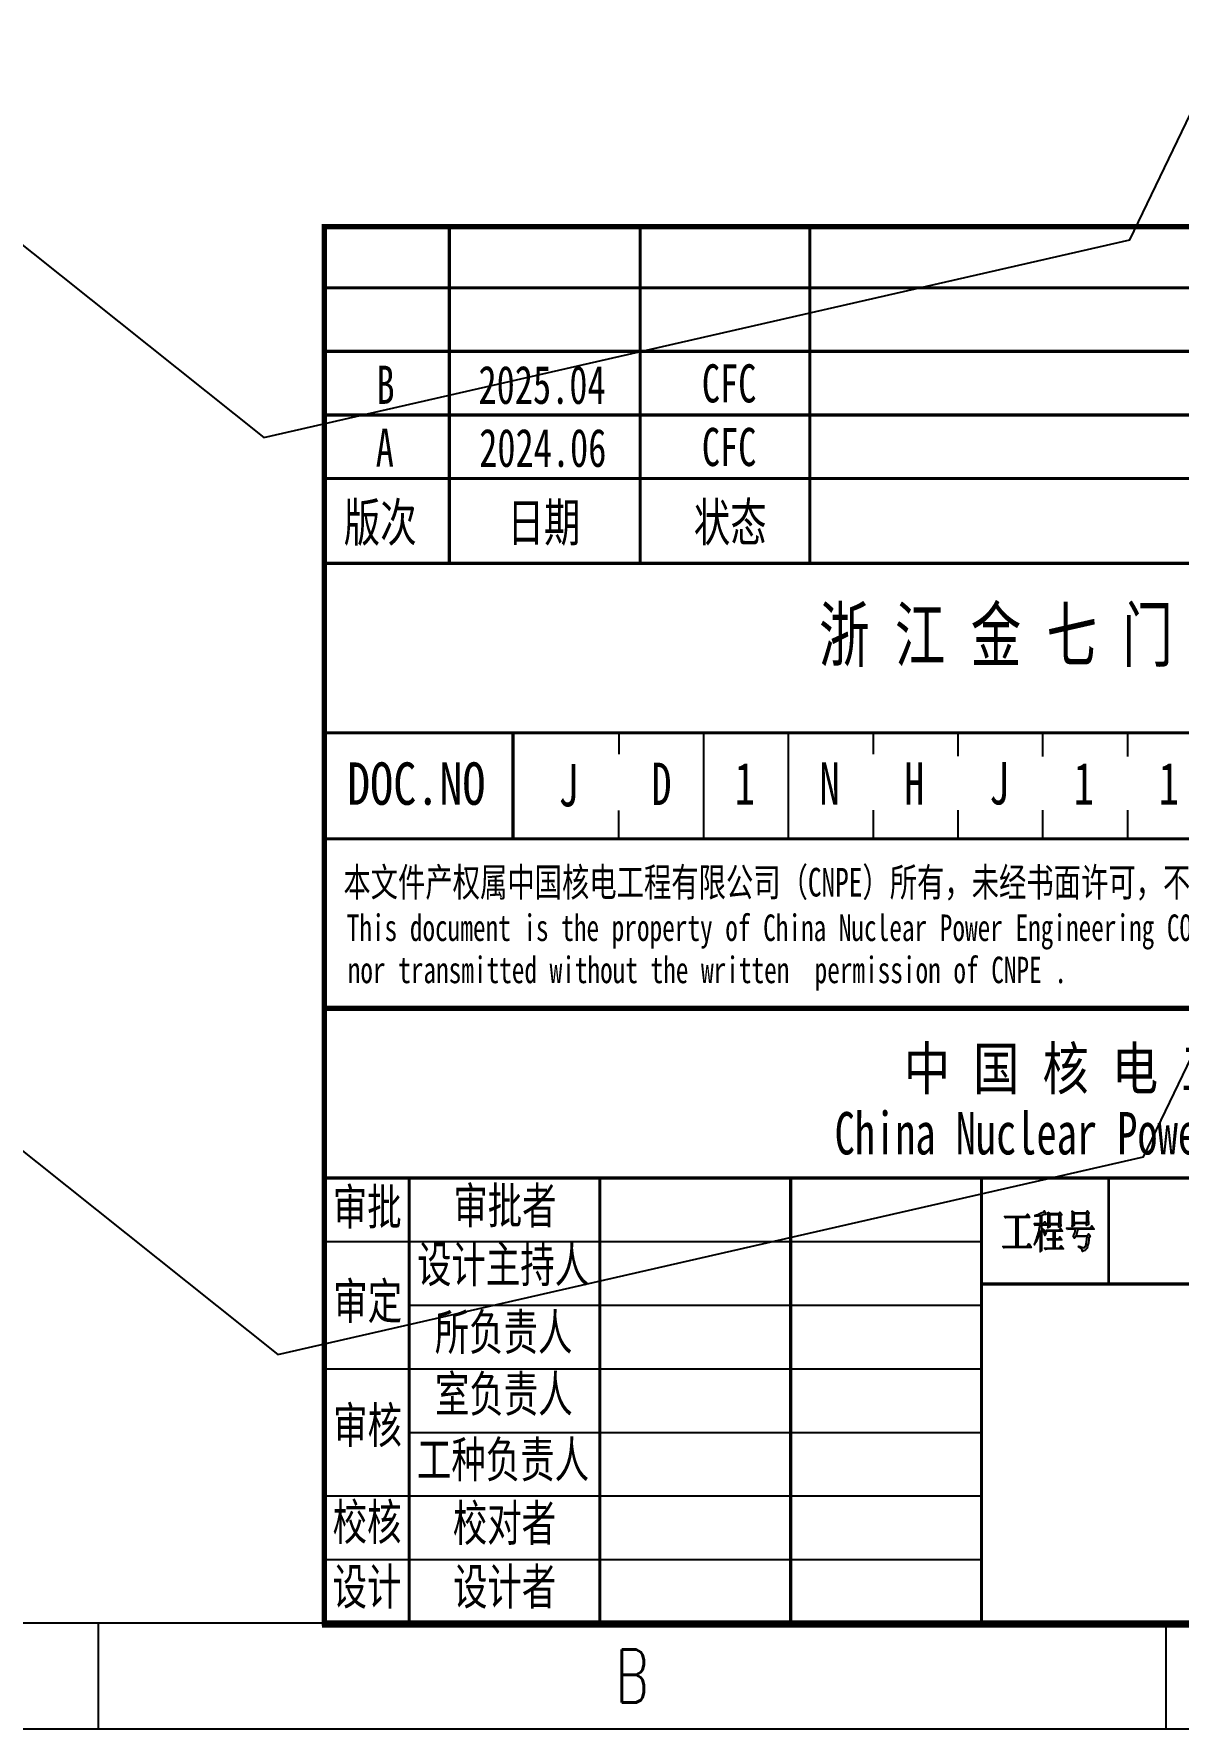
# Model space of a CAD drawing. Extents: x -383207 to 558143, y -95136 to 11777.
# Drawn here: x 547265 to 552663, y -90676 to -82679 of the extents above; entities that cross this region are included whole.
import ezdxf
from ezdxf.enums import TextEntityAlignment as Align

# ---------------------------------------------------------------- set-up
doc = ezdxf.new("R2010")
doc.units = 0
doc.linetypes.add('CONTINOUS', pattern=[0])
doc.layers.get('0').update_dxf_attribs({"linetype": 'CONTINUOUS'})
for name, color, linetype in [('1', 7, 'CONTINUOUS'), ('BORDER', 7, 'CONTINUOUS'), ('图框', 4, 'CONTINOUS')]:
    doc.layers.add(name, color=color, linetype=linetype)
doc.styles.add('HZ', font='TXT.shx', dxfattribs={"width": 0.7, "bigfont": 'hz.shx'})
doc.styles.add('宋体', font='', dxfattribs={"width": 0.7})
doc.styles.get('宋体').set_extended_font_data('SimSun')

msp = doc.modelspace()

# ---------------------------------------------------------------- hatches: boundary and pattern name
at = {"layer": '1'}
h = msp.add_hatch(color=2, dxfattribs=at)
h.paths.add_polyline_path([(551907.6, -88262.6), (551962.4, -88262.6), (551952, -88247.7), (551944.4, -88258.4), (551844.8, -88258.4), (551849.3, -88265), (551855.2, -88263.1), (551861.2, -88262.6), (551898.9, -88262.6), (551898.9, -88399.2), (551836.5, -88399.2), (551841.2, -88405.9), (551846.9, -88404), (551852.9, -88403.5), (551970, -88403.5), (551958.9, -88387.6), (551950.8, -88399.2), (551907.6, -88399.2)])
h.paths.add_polyline_path([(552020.3, -88337.3), (552020.1, -88323.3), (552020.1, -88316.7), (552024.8, -88323.6), (552028.4, -88330.7), (552031.2, -88338), (552031.9, -88340.2), (552035, -88347.1), (552038.3, -88344.9), (552038.8, -88343.5), (552040.2, -88335.7), (552038.1, -88328.1), (552037.6, -88327.6), (552033.8, -88323.3), (552028.6, -88319.1), (552021.9, -88314.6), (552020.1, -88313.4), (552020.1, -88296.8), (552044.7, -88296.8), (552035.2, -88283.5), (552028.8, -88292.5), (552020.1, -88292.5), (552020.1, -88251), (552028.6, -88248.9), (552035, -88247.5), (552039.7, -88246.7), (552041.2, -88246.7), (552033.6, -88231.8), (552030, -88235.4), (552024.8, -88238.9), (552017.9, -88242.7), (552014.4, -88244.4), (552007.5, -88247.2), (552001.3, -88249.6), (551995.4, -88251.5), (551989.9, -88252.9), (551988, -88253.4), (551988, -88256.7), (551996.1, -88255.5), (552002.7, -88254.6), (552008.4, -88253.4), (552012.7, -88252.7), (552012.7, -88292.5), (551983.5, -88292.5), (551988, -88299.4), (551993.3, -88296.8), (552010.8, -88296.8), (552009.9, -88304.4), (552008.4, -88312.4), (552006.5, -88321), (552004.4, -88329.7), (552002, -88339.2), (551999.9, -88346.8), (551997.5, -88354.6), (551994.9, -88362.5), (551991.8, -88370.3), (551988.7, -88378.4), (551985.4, -88386.4), (551984, -88389.3), (551985.2, -88391.9), (551992.8, -88379.1), (551996.3, -88372.2), (551999.7, -88364.8), (552002.7, -88357.3), (552005.8, -88349.4), (552008.7, -88341.1), (552011.3, -88332.6), (552012.7, -88327.6), (552012.5, -88339.2), (552012.5, -88397.6), (552012.2, -88405.2), (552012.2, -88412.3), (552012, -88418.9), (552012, -88424.4), (552020.8, -88418.4), (552020.8, -88415.4), (552020.5, -88411.1), (552020.5, -88399.2), (552020.3, -88391.6)])
h.paths.add_polyline_path([(552108.7, -88253.4), (552114, -88248.4), (552105.9, -88236.8), (552100.7, -88244.4), (552058, -88244.4), (552049.2, -88236.8), (552049.5, -88245.6), (552049.5, -88245.6), (552049.7, -88254.6), (552049.9, -88263.3), (552049.9, -88282.3), (552049.7, -88291.3), (552049.7, -88300.1), (552049.5, -88308.9), (552049.2, -88311.7), (552057.5, -88306.7), (552057.5, -88296.8), (552101.2, -88296.8), (552101.2, -88307.7), (552109.2, -88303.4), (552109.2, -88298.4), (552109, -88291.8), (552109, -88283.5), (552108.7, -88273.3)])
h.paths.add_polyline_path([(552057.5, -88248.4), (552101.2, -88248.4), (552101.2, -88292.5), (552057.5, -88292.5)], flags=16)
h.paths.add_polyline_path([(552082.4, -88326.7), (552118, -88326.7), (552108.7, -88313.4), (552102.3, -88322.6), (552041.6, -88322.6), (552046.4, -88329.3), (552051.6, -88326.7), (552074.8, -88326.7), (552074.8, -88363.4), (552045.2, -88363.4), (552049.9, -88370.1), (552055.1, -88367.7), (552074.8, -88367.7), (552074.8, -88406.8), (552033.1, -88406.8), (552037.6, -88413.5), (552043.5, -88411.6), (552049.2, -88410.9), (552122.3, -88410.9), (552112.3, -88396.9), (552105.2, -88406.8), (552082.4, -88406.8), (552082.4, -88367.7), (552115.2, -88367.7), (552105.9, -88354.2), (552099.5, -88363.4), (552082.4, -88363.4)])
h.paths.add_polyline_path([(552239.4, -88275.9), (552239.4, -88247.7), (552243.9, -88241.8), (552235.9, -88231.8), (552230.6, -88240.1), (552172.8, -88240.1), (552164.2, -88233.5), (552164.5, -88242), (552164.5, -88250.8), (552164.7, -88259.8), (552164.7, -88277.8), (552164.5, -88286.8), (552164.5, -88295.6), (552164.2, -88303.9), (552164.2, -88304.4), (552172.8, -88300.1), (552172.8, -88291.8), (552231.1, -88291.8), (552231.1, -88301), (552239.9, -88295.8), (552239.7, -88291.1), (552239.7, -88284.4)])
h.paths.add_polyline_path([(552172.8, -88244.4), (552231.1, -88244.4), (552231.1, -88287.5), (552172.8, -88287.5)], flags=16)
h.paths.add_polyline_path([(552189.9, -88317.7), (552267.4, -88317.7), (552256.7, -88302.7), (552249.1, -88313.4), (552136.7, -88313.4), (552141.5, -88320), (552146.7, -88317.7), (552179.9, -88317.7), (552178, -88327.1), (552175.9, -88335.2), (552175.2, -88337.6), (552171.4, -88344.9), (552168.3, -88348.5), (552175.2, -88360.1), (552180.4, -88352.5), (552234, -88352.5), (552232.5, -88366.5), (552230.9, -88378.1), (552229.2, -88387.4), (552227.3, -88394.7), (552225.4, -88399.5), (552223.5, -88402.4), (552219.5, -88403.7), (552214.5, -88403.7), (552208.4, -88402.6), (552201, -88400.2), (552194.4, -88397.6), (552193.9, -88400.9), (552201, -88405.9), (552206.5, -88411.1), (552210, -88416.5), (552211.7, -88422.2), (552211.9, -88423.4), (552219, -88420.6), (552224.2, -88417.7), (552225.4, -88416.8), (552230.2, -88412.3), (552233.5, -88407.5), (552234.9, -88404.2), (552236.3, -88398.8), (552238, -88391.4), (552239.7, -88381.7), (552241.3, -88370.1), (552242.7, -88357.5), (552248.7, -88351.8), (552239.9, -88339.2), (552233.5, -88348.5), (552181.6, -88348.5)])

# ---------------------------------------------------------------- linework, layer by layer
at = {"color": 2, "linetype": 'Continuous'}
msp.add_line((549525.6, -85976.4, 0), (549525.6, -86476.4, 0), dxfattribs=at)
at = {"elevation": 0}
msp.add_lwpolyline([(516093.5, -60976.4), (558143.5, -60976.4), (558143.5, -90676.4), (516093.5, -90676.4)], close=True, dxfattribs=at)
for points in [[(554252.4, -79876.7), (552434.9, -76102.5), (548350.9, -75170.4), (545075.8, -77782.2), (545075.8, -81971.2), (548350.9, -84583), (552434.9, -83650.8)], [(554317.1, -84202.5), (552499.5, -80428.4), (548415.6, -79496.2), (545140.5, -82108), (545140.5, -86297), (548415.6, -88908.8), (552499.5, -87976.7)]]:
    msp.add_lwpolyline(points, close=True)
at = {"layer": '1', "color": 2}
for p, q in [((548635.5, -87179.6, 0), (548635.5, -83588.2, 0)), ((550025.6, -86026.4, 0), (550025.6, -86026.4, 0)), ((550425.6, -86476.4, 0), (550425.6, -85976.4, 0)), ((550825.6, -86476.4, 0), (550825.6, -85976.4, 0)), ((551225.6, -86076.4, 0), (551225.6, -85976.4, 0)), ((551625.6, -86086.7, 0), (551625.6, -85976.4, 0)), ((552025.6, -86088.2, 0), (552025.6, -85976.4, 0)), ((552425.6, -86088.2, 0), (552425.6, -85976.4, 0)), ((550025.6, -86476.4, 0), (550025.6, -86342.3, 0)), ((551225.6, -86476.4, 0), (551225.6, -86340.6, 0)), ((551625.6, -86476.4, 0), (551625.1, -86340.6, 0)), ((552025.6, -86476.4, 0), (552025.1, -86340.6, 0)), ((552425.6, -86476.4, 0), (552425.6, -86340.6, 0)), ((557625.6, -86476.4, 0), (548625.6, -86476.4, 0)), ((548635.5, -88376.4, 0), (551735.5, -88376.4, 0)), ((549035.5, -88676.4, 0), (551735.5, -88676.4, 0)), ((548635.5, -88976.4, 0), (551735.5, -88976.4, 0)), ((549035.5, -89276.4, 0), (551735.5, -89276.4, 0)), ((548635.5, -89576.4, 0), (551735.5, -89576.4, 0)), ((548635.5, -89876.4, 0), (551735.5, -89876.4, 0)), ((557625.6, -90193.7, 0), (548625.6, -90193.7, 0)), ((557625.6, -90193.7, 0), (548625.6, -90193.7, 0)), ((557635.5, -90176.4, 0), (548635.5, -90176.4, 0)), ((557635.5, -90176.4, 0), (548635.5, -90176.4, 0))]:
    msp.add_line(p, q, dxfattribs=at)
at = {"layer": '1', "color": 2, "elevation": 0}
for points, const_width in [([(549225.6, -83576.4), (549225.6, -85176.4)], 15), ([(550125.6, -83576.4), (550125.6, -85176.4)], 15), ([(550925.6, -83576.4), (550925.6, -85176.4)], 15), ([(548625.6, -83876.4), (557625.6, -83876.4)], 15), ([(548625.6, -84176.4), (557625.6, -84176.4)], 15), ([(548625.6, -84476.4), (557625.6, -84476.4)], 15), ([(548625.6, -84776.4), (557625.6, -84776.4)], 15), ([(548625.6, -85176.4), (557625.6, -85176.4)], 15), ([(548625.6, -85976.4), (557625.6, -85976.4)], 15), ([(549525.6, -85976.4), (549525.6, -86476.4)], 15), ([(548625.6, -86476.4), (557625.6, -86476.4)], 15), ([(548635.5, -86476.4), (557635.5, -86476.4)], 15), ([(548635.5, -88076.4), (557635.5, -88076.4)], 15), ([(549035.5, -88076.4), (549035.5, -90176.4)], 15), ([(549935.5, -88076.4), (549935.5, -90176.4)], 15), ([(550835.5, -88076.4), (550835.5, -90176.4)], 15), ([(551735.5, -88076.4), (551735.5, -90176.4)], 15), ([(552335.5, -88076.4), (552335.5, -88576.4)], 12.5), ([(551735.5, -88576.4), (557635.5, -88576.4)], 15)]:
    msp.add_lwpolyline(points, dxfattribs=dict(at, const_width=const_width))
at = {"layer": '1', "color": 2, "const_width": 25, "elevation": 0}
for points in [[(548635.5, -90176.4), (557635.5, -90176.4), (557635.5, -83588.2), (548635.5, -83588.2)], [(548635.5, -87276.4), (557635.5, -87276.4), (557635.5, -90176.4), (548635.5, -90176.4)]]:
    msp.add_lwpolyline(points, close=True, dxfattribs=at)
at = {"layer": '1', "color": 2, "elevation": 0}
for points in [[(551852.9, -88403.5), (551846.9, -88404), (551841.2, -88405.9), (551836.5, -88399.2), (551898.9, -88399.2), (551898.9, -88262.6), (551861.2, -88262.6), (551855.2, -88263.1), (551849.3, -88265), (551844.8, -88258.4), (551944.4, -88258.4), (551952, -88247.7), (551962.4, -88262.6), (551907.6, -88262.6), (551907.6, -88399.2), (551950.8, -88399.2), (551958.9, -88387.6), (551970, -88403.5)], [(552031.2, -88338), (552031.9, -88340.2), (552035, -88347.1), (552038.3, -88344.9), (552038.8, -88343.5), (552040.2, -88335.7), (552038.1, -88328.1), (552037.6, -88327.6), (552033.8, -88323.3), (552028.6, -88319.1), (552021.9, -88314.6), (552020.1, -88313.4), (552020.1, -88296.8), (552044.7, -88296.8), (552035.2, -88283.5), (552028.8, -88292.5), (552020.1, -88292.5), (552020.1, -88251), (552028.6, -88248.9), (552035, -88247.5), (552039.7, -88246.7), (552041.2, -88246.7), (552033.6, -88231.8), (552030, -88235.4), (552024.8, -88238.9), (552017.9, -88242.7), (552014.4, -88244.4), (552007.5, -88247.2), (552001.3, -88249.6), (551995.4, -88251.5), (551989.9, -88252.9), (551988, -88253.4), (551988, -88256.7), (551996.1, -88255.5), (552002.7, -88254.6), (552008.4, -88253.4), (552012.7, -88252.7), (552012.7, -88292.5), (551983.5, -88292.5), (551988, -88299.4), (551993.3, -88296.8), (552010.8, -88296.8), (552009.9, -88304.4), (552008.4, -88312.4), (552006.5, -88321), (552004.4, -88329.7), (552002, -88339.2), (551999.9, -88346.8), (551997.5, -88354.6), (551994.9, -88362.5), (551991.8, -88370.3), (551988.7, -88378.4), (551985.4, -88386.4), (551984, -88389.3), (551985.2, -88391.9), (551992.8, -88379.1), (551996.3, -88372.2), (551999.7, -88364.8), (552002.7, -88357.3), (552005.8, -88349.4), (552008.7, -88341.1), (552011.3, -88332.6), (552012.7, -88327.6), (552012.5, -88339.2), (552012.5, -88397.6), (552012.2, -88405.2), (552012.2, -88412.3), (552012, -88418.9), (552012, -88424.4), (552020.8, -88418.4), (552020.8, -88415.4), (552020.5, -88411.1), (552020.5, -88399.2), (552020.3, -88391.6), (552020.3, -88337.3), (552020.1, -88323.3), (552020.1, -88316.7), (552024.8, -88323.6), (552028.4, -88330.7)], [(552057.5, -88292.5), (552057.5, -88248.4), (552101.2, -88248.4), (552101.2, -88292.5)], [(552172.8, -88240.1), (552230.6, -88240.1), (552235.9, -88231.8), (552243.9, -88241.8), (552239.4, -88247.7), (552239.4, -88275.9), (552239.7, -88284.4), (552239.7, -88291.1), (552239.9, -88295.8), (552231.1, -88301), (552231.1, -88291.8), (552172.8, -88291.8), (552172.8, -88300.1), (552164.2, -88304.4), (552164.2, -88303.9), (552164.5, -88295.6), (552164.5, -88286.8), (552164.7, -88277.8), (552164.7, -88259.8), (552164.5, -88250.8), (552164.5, -88242), (552164.2, -88233.5)], [(552172.8, -88287.5), (552172.8, -88244.4), (552231.1, -88244.4), (552231.1, -88287.5)], [(552082.4, -88363.4), (552099.5, -88363.4), (552105.9, -88354.2), (552115.2, -88367.7), (552082.4, -88367.7), (552082.4, -88406.8), (552105.2, -88406.8), (552112.3, -88396.9), (552122.3, -88410.9), (552049.2, -88410.9), (552043.5, -88411.6), (552037.6, -88413.5), (552033.1, -88406.8), (552074.8, -88406.8), (552074.8, -88367.7), (552055.1, -88367.7), (552049.9, -88370.1), (552045.2, -88363.4), (552074.8, -88363.4), (552074.8, -88326.7), (552051.6, -88326.7), (552046.4, -88329.3), (552041.6, -88322.6), (552102.3, -88322.6), (552108.7, -88313.4), (552118, -88326.7), (552082.4, -88326.7)], [(552141.5, -88320), (552136.7, -88313.4), (552249.1, -88313.4), (552256.7, -88302.7), (552267.4, -88317.7), (552189.9, -88317.7), (552181.6, -88348.5), (552233.5, -88348.5), (552239.9, -88339.2), (552248.7, -88351.8), (552242.7, -88357.5), (552241.3, -88370.1), (552239.7, -88381.7), (552238, -88391.4), (552236.3, -88398.8), (552234.9, -88404.2), (552233.5, -88407.5), (552230.2, -88412.3), (552225.4, -88416.8), (552224.2, -88417.7), (552219, -88420.6), (552211.9, -88423.4), (552211.7, -88422.2), (552210, -88416.5), (552206.5, -88411.1), (552201, -88405.9), (552193.9, -88400.9), (552194.4, -88397.6), (552201, -88400.2), (552208.4, -88402.6), (552214.5, -88403.7), (552219.5, -88403.7), (552223.1, -88402.6), (552223.5, -88402.3), (552225.4, -88399.5), (552227.3, -88394.7), (552229.2, -88387.4), (552230.9, -88378.1), (552232.5, -88366.5), (552234, -88352.5), (552180.4, -88352.5), (552175.2, -88360.1), (552168.3, -88348.5), (552171.4, -88344.9), (552175.2, -88337.6), (552175.9, -88335.2), (552178, -88327.1), (552179.9, -88317.7), (552146.7, -88317.7)]]:
    msp.add_lwpolyline(points, close=True, dxfattribs=at)
for points in [[(552049.5, -88245.6), (552049.2, -88236.8)], [(552049.2, -88236.8), (552058, -88244.4), (552100.7, -88244.4), (552105.9, -88236.8), (552114, -88248.4), (552108.7, -88253.4), (552108.7, -88273.3), (552109, -88283.5), (552109, -88291.8), (552109.2, -88298.4), (552109.2, -88303.4), (552101.2, -88307.7), (552101.2, -88296.8), (552057.5, -88296.8), (552057.5, -88306.7), (552049.2, -88311.7), (552049.5, -88308.9), (552049.7, -88300.1), (552049.7, -88291.3), (552049.9, -88282.3), (552049.9, -88263.3), (552049.7, -88254.6), (552049.5, -88245.6)]]:
    msp.add_lwpolyline(points, dxfattribs=at)
at = {"layer": 'BORDER', "color": 2}
msp.add_line((550025.6, -85976.4, 0), (550025.1, -86076.4, 0), dxfattribs=at)
at = {"layer": '图框', "color": 1}
msp.add_line((557643.5, -90176.4, 0), (517343.5, -90176.4, 0), dxfattribs=at)
at = {"layer": '图框'}
for p, q in [((547568.5, -90176.4, 0), (547568.5, -90676.4, 0)), ((547568.5, -90176.4, 0), (547568.5, -90676.4, 0)), ((552606, -90176.4, 0), (552606, -90676.4, 0)), ((558143.5, -90676.4, 0), (516093.5, -90676.4, 0))]:
    msp.add_line(p, q, dxfattribs=at)
at = {"layer": '图框', "color": 2}
for p, q in [((557625.6, -90193.7, 0), (548625.6, -90193.7, 0)), ((557635.5, -90176.4, 0), (548635.5, -90176.4, 0))]:
    msp.add_line(p, q, dxfattribs=at)

# ---------------------------------------------------------------- texts
at = {"color": 2, "linetype": 'Continuous', "attachment_point": 5, "style": '宋体'}
for s, width, insert, char_height in [('{\\C256;浙 江 金 七 门 核 电 厂 1、2 号 机 组}', 8184.956, (553175.1, -85526.9, 0), 250), ('J', 288.74, (549787.4, -86224.7, 0), 200), ('D', 338.005, (550225.9, -86216.9, 0), 200), ('1', 338.005, (550619.1, -86215.8, 0), 200), ('N', 338.005, (551019.1, -86215.8, 0), 200), ('H', 4999.997, (551419.1, -86215.8, 0), 200), ('J', 338.005, (551819.1, -86215.8, 0), 200), ('1', 338.005, (552219.1, -86215.8, 0), 200), ('1', 338.005, (552619.1, -86215.8, 0), 200)]:
    msp.add_mtext_dynamic_manual_height_columns(s, width=width, gutter_width=50, heights=[0], dxfattribs=dict(at, insert=insert, char_height=char_height))
at = {"color": 2, "char_height": 170, "attachment_point": 1, "style": '宋体'}
for s, width, heights, insert in [('\\pi40.01113;审批', 400, [221.9], (548635.5, -88127.5, 0)), ('\\pi185.93291;审批者', 859.766, [0], (549058.1, -88121.8, 0)), ('\\pi15.03562;设计主持人', 859.766, [0], (549058.1, -88398.2, 0)), ('\\pi42.32502;审定', 400, [0], (548635.5, -88571.9, 0)), ('\\pi98.33566;所负责人', 859.766, [0], (549058.1, -88718.2, 0)), ('\\pi99.65788;室负责人', 859.766, [0], (549058.1, -89009.9, 0)), ('\\pi41.66391;审核', 400, [0], (548635.5, -89157.6, 0)), ('\\pi14.70507;工种负责人', 859.766, [0], (549058.1, -89319.6, 0)), ('\\pi39.35002;校核', 400, [0], (548635.5, -89614, 0)), ('\\pi183.61902;校对者', 859.766, [221], (549058.1, -89618.9, 0)), ('\\pi39.01946;设计', 400, [0], (548635.5, -89919, 0)), ('\\pi184.61069;设计者', 859.766, [221], (549058.1, -89919, 0))]:
    msp.add_mtext_dynamic_manual_height_columns(s, width=width, gutter_width=50, heights=heights, dxfattribs=dict(at, insert=insert))
at = {"layer": '1', "color": 2, "style": '宋体'}
for s, height, width, p in [('B', 180, 0.7, (548881.4, -84424.1, 0)), ('2025.04', 180, 0.7, (549362.6, -84424.1, 0)), ('CFC', 180, 0.7, (550416.5, -84417.4, 0)), ('CFC', 180, 0.7, (550416.5, -84717.4, 0)), ('A', 180, 0.7, (548877.9, -84720.4, 0)), ('2024.06', 180, 0.7, (549366.1, -84721.4, 0)), ('版次', 180, 0.7, (548727.3, -85073, 0)), ('日期 ', 180, 0.7, (549499.9, -85073, 0)), ('状态', 180, 0.7, (550378.7, -85073, 0)), ('DOC.NO', 200, 0.8, (548742.8, -86315.6, 0)), ('中 国 核 电 工 程 有 限 公 司', 200, 0.8, (551369.3, -87659.9, 0)), ('China Nuclear Power Engineering Co., Ltd', 200, 0.7, (551042.8, -87965.1, 0))]:
    msp.add_text(s, height=height, dxfattribs=dict(at, width=width)).set_placement(p)
at = {"layer": '1', "color": 2, "ltscale": 0.8, "style": '宋体', "width": 0.7}
for s, height, p in [('本文件产权属中国核电工程有限公司（CNPE）所有，未经书面许可，不得以任何方式复制、传播、发表和外传。', 135, (548725.5, -86748.3, 0)), ('This document is the property of China Nuclear Power Engineering CO.,LTD (CNPE) , no part of this document may be', 125, (548741.3, -86958.1, 0)), ('nor transmitted without the written  permission of CNPE .', 125, (548746, -87157.1, 0))]:
    msp.add_text(s, height=height, dxfattribs=at).set_placement(p)
at = {"layer": '图框', "style": 'HZ', "width": 0.7}
msp.add_text('B', height=250, dxfattribs=at).set_placement((550087.2, -90551.4, 0), align=Align.CENTER)

doc.saveas('drawing.dxf')
